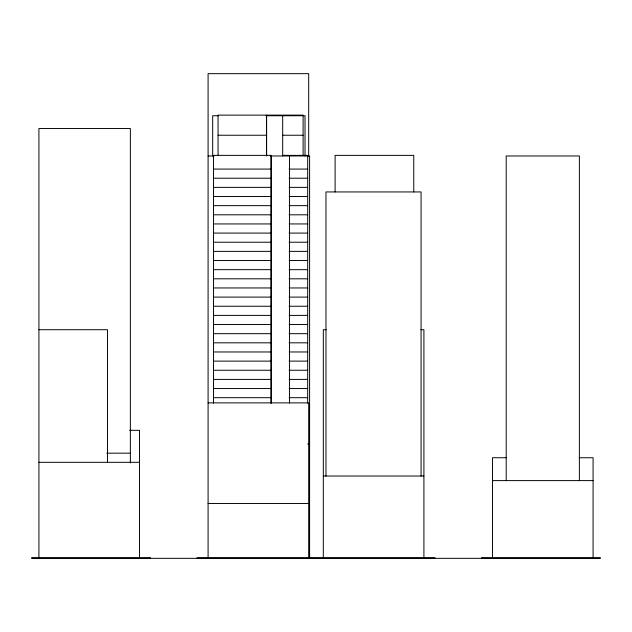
<?xml version="1.0" encoding="UTF-8"?>
<svg xmlns="http://www.w3.org/2000/svg" width="632" height="632" viewBox="0 0 632 632"><rect width="100%" height="100%" fill="white"/><g stroke="black" fill="none" stroke-linecap="round" stroke-linejoin="round"><path stroke-width="0.95" d="M218.585 115.735L212.668 115.735L212.668 155.97M265.914 115.735L305.027 115.735L305.027 155.97M218.064 135.24L266.53 135.24M282.425 135.24L303.107 135.24M282.283 155.361L307.681 155.361L307.681 403.177M208.094 155.97L214.011 155.97M270.393 155.97L309.601 155.97L309.601 558.332M213.49 169.076L271.096 169.076M289.116 169.076L307.681 169.076M213.49 178.216L271.096 178.216M289.116 178.216L307.681 178.216M213.49 187.364L271.096 187.364M289.116 187.364L307.681 187.364M213.49 196.513L271.096 196.513M289.116 196.513L307.681 196.513M213.49 205.653L271.096 205.653M289.116 205.653L307.681 205.653M213.49 214.801L271.096 214.801M289.116 214.801L307.681 214.801M213.49 223.941L271.096 223.941M289.116 223.941L307.681 223.941M213.49 233.09L271.096 233.09M289.116 233.09L307.681 233.09M213.49 242.23L271.096 242.23M289.116 242.23L307.681 242.23M213.49 251.378L271.096 251.378M289.116 251.378L307.681 251.378M213.49 260.518L271.096 260.518M289.116 260.518L307.681 260.518M213.49 269.667L271.096 269.667M289.116 269.667L307.681 269.667M213.49 278.815L271.096 278.815M289.116 278.815L307.681 278.815M213.49 287.955L271.096 287.955M289.116 287.955L307.681 287.955M213.49 297.103L271.096 297.103M289.116 297.103L307.681 297.103M213.49 306.243L271.096 306.243M289.116 306.243L307.681 306.243M213.49 315.392L271.096 315.392M289.116 315.392L307.681 315.392M213.49 324.532L271.096 324.532M289.116 324.532L307.681 324.532M38.915 329.714L107.503 329.714L107.503 462.316M326.278 329.714L323.315 329.714L323.315 558.332M420.952 329.714L423.906 329.714L423.906 558.332M213.49 333.68L271.096 333.68M289.116 333.68L307.681 333.68M213.49 342.82L271.096 342.82M289.116 342.82L307.681 342.82M213.49 351.969L271.096 351.969M289.116 351.969L307.681 351.969M213.49 361.117L271.096 361.117M289.116 361.117L307.681 361.117M213.49 370.257L271.096 370.257M289.116 370.257L307.681 370.257M213.49 379.405L271.096 379.405M289.116 379.405L307.681 379.405M213.49 388.546L271.096 388.546M289.116 388.546L307.681 388.546M213.49 397.694L271.096 397.694M289.116 397.694L307.681 397.694M208.094 402.876L308.685 402.876L308.685 558.332M129.647 430.305L139.506 430.305L139.506 558.332M307.626 444.027L309.601 444.027M106.761 453.168L130.366 453.168M506.303 457.742L492.494 457.742L492.494 558.332M579.275 457.742L593.085 457.742L593.085 558.332M38.915 462.316L139.506 462.316M323.315 476.03L423.906 476.03M492.494 480.604L593.085 480.604M208.094 503.467L308.685 503.467M579.37 480.604L579.37 155.97L506.208 155.97L506.208 480.604M481.521 558.332L481.521 557.724L600.4 557.724L600.4 558.332L31.6 558.332L31.6 557.724L150.479 557.724L150.479 558.332M434.879 558.332L434.879 557.724L197.121 557.724L197.121 558.332M421.07 476.046L421.07 191.938L325.97 191.938L325.97 476.046M413.755 191.938L413.755 155.361L335.11 155.361L335.11 191.938M308.685 156.586L308.685 73.668L208.094 73.668L208.094 558.332M303.107 155.361L303.107 115.119L218.064 115.119L218.064 155.361M289.48 155.97L289.48 403.09M282.678 115.735L282.678 155.97M271.191 155.97L271.191 403.09M271.096 403.177L271.096 155.361L213.49 155.361L213.49 403.177M266.617 115.735L266.617 155.97M266.53 115.119L266.53 155.361M130.366 462.995L130.366 128.533L38.915 128.533L38.915 558.332"/></g></svg>
